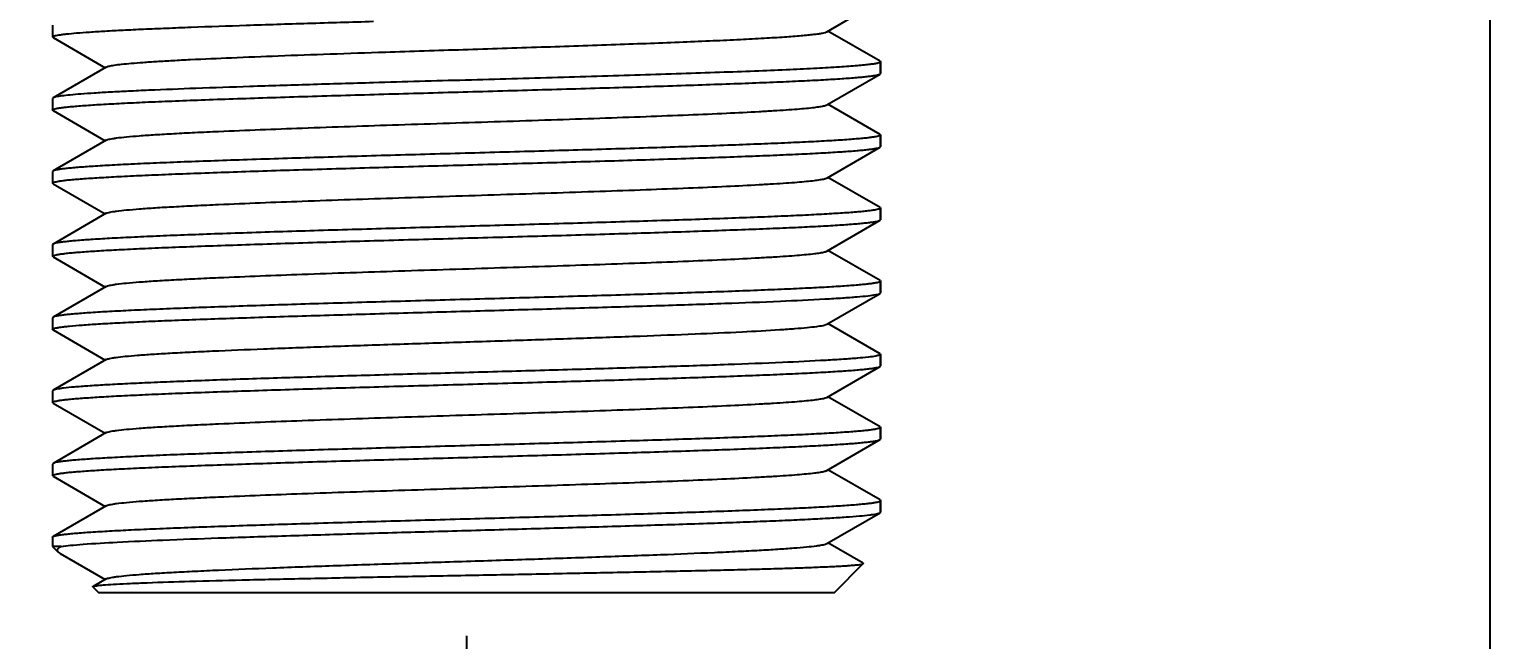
# Model space of a CAD drawing. Header units: millimetres. Extents: x 4053 to 4499, y 27851 to 28303.
# Drawn here: x 4427.96 to 4464.13, y 28056.79 to 28071.91 of the extents above; entities that cross this region are included whole.
import ezdxf

# ---------------------------------------------------------------- set-up
doc = ezdxf.new("R2010")
doc.units = ezdxf.units.MM
doc.styles.get("Standard").update_dxf_attribs({"font": ''})
doc.styles.get('Standard').set_extended_font_data('SimSun')
doc.dimstyles.new('副本 ISO-25-2bei', dxfattribs={"dimscale": 1.7, "dimtxt": 5, "dimasz": 5, "dimexe": 0.5, "dimexo": 0.625, "dimgap": 1, "dimtad": 1, "dimlfac": 0.0393, "dimdsep": 46, "dimtxsty": 'Standard', "dimcen": 2.5, "dimclrd": 1, "dimclre": 1, "dimclrt": 3, "dimadec": 0, "dimazin": 0, "dimtfac": 1, "dimtmove": 0, "dimatfit": 3, "dimfxl": 0, "dimarcsym": 0})

# ---------------------------------------------------------------- blocks, each defined once
blk = doc.blocks.new('*D2')
at = {"color": 1, "lineweight": -2, "transparency": 16777216}
for p, q in [((4338.792, 28056.892), (4338.792, 28034.273)), ((4438.792, 28056.892), (4438.792, 28034.273)), ((4347.292, 28035.123), (4430.292, 28035.123))]:
    blk.add_line(p, q, dxfattribs=at)
at = {"color": 1, "transparency": 16777216}
for points in [[(4347.292, 28036.54), (4347.292, 28033.707), (4338.792, 28035.123)], [(4430.292, 28036.54), (4430.292, 28033.707), (4438.792, 28035.123)]]:
    blk.add_solid(points, dxfattribs=at)
at = {"layer": 'Defpoints', "color": 0, "transparency": 16777216}
for p in [(4338.792, 28057.955), (4438.792, 28057.955), (4438.792, 28035.123)]:
    blk.add_point(p, dxfattribs=at)
at = {"color": 3, "transparency": 16777216, "insert": (4388.792, 28041.073), "char_height": 8.5, "attachment_point": 5, "bg_fill": 3, "box_fill_scale": 1.1, "bg_fill_color": 256, "bg_fill_true_color": 13158600, "bg_fill_transparency": 0}
blk.add_mtext('100', dxfattribs=at)
blk = doc.blocks.new('*D3')
at = {"color": 1, "lineweight": -2, "transparency": 16777216}
for p, q in [((4464.126, 28102.839), (4464.126, 28015.674)), ((4313.454, 28102.195), (4313.454, 28015.674)), ((4321.954, 28016.524), (4455.626, 28016.524))]:
    blk.add_line(p, q, dxfattribs=at)
at = {"color": 1, "transparency": 16777216}
for points in [[(4321.954, 28017.941), (4321.954, 28015.107), (4313.454, 28016.524)], [(4455.626, 28017.941), (4455.626, 28015.107), (4464.126, 28016.524)]]:
    blk.add_solid(points, dxfattribs=at)
at = {"layer": 'Defpoints', "color": 0, "transparency": 16777216}
for p in [(4464.126, 28103.902), (4313.454, 28103.258), (4464.126, 28016.524)]:
    blk.add_point(p, dxfattribs=at)
at = {"color": 3, "transparency": 16777216, "insert": (4388.79, 28022.474), "char_height": 8.5, "attachment_point": 5, "bg_fill": 3, "box_fill_scale": 1.1, "bg_fill_color": 256, "bg_fill_true_color": 13158600, "bg_fill_transparency": 0}
blk.add_mtext('150.7', dxfattribs=at)

msp = doc.modelspace()

# ---------------------------------------------------------------- linework, layer by layer
at = {"color": 7, "linetype": 'Continuous'}
for p, q in [((4447.71, 28071.844), (4449.03, 28072.607)), ((4428.542, 28072.004), (4428.542, 28071.716)), ((4449.03, 28071.113), (4447.738, 28071.86)), ((4428.542, 28071.716), (4428.542, 28071.718)), ((4428.554, 28071.702), (4428.542, 28071.716)), ((4428.554, 28071.702), (4429.845, 28070.955)), ((4449.03, 28071.113), (4449.042, 28071.099)), ((4449.042, 28071.099), (4449.042, 28070.811)), ((4449.042, 28070.811), (4449.042, 28071.099)), ((4429.873, 28070.971), (4428.554, 28070.208)), ((4447.71, 28070.034), (4449.03, 28070.797)), ((4449.03, 28070.797), (4449.042, 28070.811)), ((4428.554, 28070.208), (4428.542, 28070.194)), ((4428.542, 28070.194), (4428.542, 28069.906)), ((4449.03, 28069.303), (4447.738, 28070.05)), ((4428.542, 28069.906), (4428.542, 28069.908)), ((4428.554, 28069.892), (4428.542, 28069.906)), ((4428.554, 28069.892), (4429.845, 28069.145)), ((4449.03, 28069.303), (4449.042, 28069.289)), ((4449.042, 28069.289), (4449.041, 28069.287)), ((4449.042, 28069.289), (4449.042, 28069.001)), ((4449.042, 28069.001), (4449.042, 28069.289)), ((4429.873, 28069.161), (4428.554, 28068.398)), ((4447.71, 28068.224), (4449.03, 28068.987)), ((4449.03, 28068.987), (4449.042, 28069.001)), ((4428.554, 28068.398), (4428.542, 28068.384)), ((4428.542, 28068.384), (4428.542, 28068.096)), ((4449.03, 28067.493), (4447.738, 28068.24)), ((4428.542, 28068.096), (4428.542, 28068.098)), ((4428.554, 28068.082), (4428.542, 28068.096)), ((4428.554, 28068.082), (4429.845, 28067.335)), ((4449.03, 28067.493), (4449.042, 28067.479)), ((4449.042, 28067.479), (4449.041, 28067.477)), ((4449.042, 28067.479), (4449.042, 28067.191)), ((4449.042, 28067.191), (4449.042, 28067.479)), ((4429.873, 28067.351), (4428.554, 28066.588)), ((4447.71, 28066.414), (4449.03, 28067.177)), ((4449.03, 28067.177), (4449.042, 28067.191)), ((4428.554, 28066.588), (4428.542, 28066.574)), ((4428.542, 28066.574), (4428.542, 28066.286)), ((4449.03, 28065.683), (4447.738, 28066.43)), ((4428.542, 28066.286), (4428.542, 28066.288)), ((4428.554, 28066.272), (4428.542, 28066.286)), ((4428.554, 28066.272), (4429.845, 28065.525)), ((4449.03, 28065.683), (4449.042, 28065.669)), ((4449.042, 28065.669), (4449.041, 28065.667)), ((4449.042, 28065.669), (4449.042, 28065.381)), ((4449.042, 28065.381), (4449.042, 28065.669)), ((4429.873, 28065.541), (4428.554, 28064.778)), ((4447.71, 28064.604), (4449.03, 28065.367)), ((4449.03, 28065.367), (4449.042, 28065.381)), ((4428.554, 28064.778), (4428.542, 28064.764)), ((4428.542, 28064.764), (4428.542, 28064.476)), ((4447.622, 28064.576), (4447.71, 28064.604)), ((4449.03, 28063.873), (4447.738, 28064.62)), ((4428.542, 28064.476), (4428.542, 28064.478)), ((4428.554, 28064.462), (4428.542, 28064.476)), ((4428.554, 28064.462), (4429.845, 28063.715)), ((4449.03, 28063.873), (4449.042, 28063.859)), ((4449.042, 28063.859), (4449.042, 28063.571)), ((4449.042, 28063.571), (4449.042, 28063.859)), ((4429.873, 28063.731), (4428.554, 28062.968)), ((4447.71, 28062.794), (4449.03, 28063.557)), ((4449.03, 28063.557), (4449.042, 28063.571)), ((4428.554, 28062.968), (4428.542, 28062.954)), ((4428.542, 28062.954), (4428.542, 28062.666)), ((4449.03, 28062.063), (4447.738, 28062.81)), ((4428.542, 28062.666), (4428.542, 28062.668)), ((4428.554, 28062.652), (4428.542, 28062.666)), ((4428.554, 28062.652), (4429.845, 28061.905)), ((4449.03, 28062.063), (4449.042, 28062.049)), ((4449.042, 28062.049), (4449.041, 28062.047)), ((4449.042, 28062.049), (4449.042, 28061.761)), ((4449.042, 28061.761), (4449.042, 28062.049)), ((4429.873, 28061.921), (4428.554, 28061.158)), ((4447.71, 28060.984), (4449.03, 28061.747)), ((4449.03, 28061.747), (4449.042, 28061.761)), ((4428.554, 28061.158), (4428.542, 28061.144)), ((4428.542, 28061.144), (4428.542, 28060.856)), ((4449.03, 28060.253), (4447.738, 28061)), ((4428.542, 28060.856), (4428.542, 28060.858)), ((4428.554, 28060.842), (4428.542, 28060.856)), ((4428.554, 28060.842), (4429.845, 28060.095)), ((4449.03, 28060.253), (4449.042, 28060.239)), ((4449.041, 28060.237), (4449.042, 28060.239)), ((4449.042, 28060.239), (4449.042, 28059.951)), ((4449.042, 28059.951), (4449.042, 28060.239)), ((4429.873, 28060.111), (4428.554, 28059.348)), ((4447.71, 28059.174), (4449.03, 28059.937)), ((4449.03, 28059.937), (4449.042, 28059.951)), ((4428.542, 28059.334), (4428.542, 28059.105)), ((4428.758, 28059.105), (4428.542, 28059.105)), ((4428.542, 28059.105), (4428.682, 28058.965)), ((4448.61, 28058.686), (4447.738, 28059.19)), ((4428.682, 28058.965), (4428.728, 28058.931)), ((4428.728, 28058.931), (4429.845, 28058.285)), ((4448.613, 28058.677), (4447.892, 28057.955)), ((4447.892, 28057.955), (4448.613, 28058.677)), ((4448.61, 28058.686), (4448.613, 28058.677)), ((4429.544, 28058.103), (4429.692, 28057.955)), ((4429.873, 28058.301), (4429.547, 28058.113)), ((4447.892, 28057.955), (4429.692, 28057.955))]:
    msp.add_line(p, q, dxfattribs=at)
for points, knots in [([(4428.542, 28071.718), (4428.544, 28071.723), (4428.559, 28071.734), (4428.589, 28071.744), (4428.638, 28071.756), (4428.704, 28071.767), (4428.787, 28071.779), (4428.932, 28071.796), (4429.157, 28071.817), (4429.477, 28071.84), (4429.861, 28071.864), (4430.308, 28071.888), (4430.814, 28071.912), (4431.375, 28071.935), (4432.223, 28071.968), (4433.39, 28072.009), (4434.894, 28072.056), (4435.943, 28072.087), (4436.486, 28072.103)], [0, 0, 0, 0, 0.002159, 0.006232, 0.012435, 0.020814, 0.031374, 0.044105, 0.076014, 0.116345, 0.16483, 0.221133, 0.284872, 0.355601, 0.432834, 0.604617, 0.795435, 1, 1, 1, 1]), ([(4436.782, 28071.342), (4437.425, 28071.363), (4438.711, 28071.405), (4440.612, 28071.466), (4442.158, 28071.518), (4443.329, 28071.561), (4444.134, 28071.592), (4444.875, 28071.623), (4445.545, 28071.654), (4446.134, 28071.685), (4446.637, 28071.715), (4446.998, 28071.742), (4447.24, 28071.764), (4447.384, 28071.78), (4447.502, 28071.795), (4447.595, 28071.81), (4447.662, 28071.825), (4447.698, 28071.837), (4447.71, 28071.844)], [0, 0, 0, 0, 0.176211, 0.352758, 0.521341, 0.600129, 0.673995, 0.742062, 0.803528, 0.85767, 0.903849, 0.941529, 0.957041, 0.970279, 0.981204, 0.989794, 0.996047, 1, 1, 1, 1]), ([(4429.873, 28070.971), (4429.882, 28070.976), (4429.905, 28070.985), (4429.969, 28071.002), (4430.087, 28071.021), (4430.269, 28071.044), (4430.507, 28071.066), (4430.798, 28071.089), (4431.141, 28071.112), (4431.534, 28071.135), (4432.149, 28071.167), (4433.02, 28071.206), (4434.171, 28071.252), (4435.442, 28071.297), (4436.326, 28071.327), (4436.782, 28071.342)], [0, 0, 0, 0, 0.004278, 0.010524, 0.029068, 0.055674, 0.090226, 0.13251, 0.182272, 0.239189, 0.302901, 0.449026, 0.616876, 0.802137, 1, 1, 1, 1]), ([(4449.042, 28071.099), (4449.042, 28071.092), (4449.015, 28071.076), (4448.969, 28071.064), (4448.886, 28071.048), (4448.774, 28071.033), (4448.63, 28071.017), (4448.455, 28071.001), (4448.249, 28070.985), (4447.917, 28070.962), (4447.43, 28070.935), (4446.766, 28070.903), (4446.001, 28070.871), (4445.146, 28070.839), (4444.21, 28070.807), (4443.206, 28070.775), (4442.146, 28070.743), (4440.661, 28070.699), (4438.77, 28070.646), (4437.247, 28070.603), (4436.486, 28070.581)], [0, 0, 0, 0, 0.001819, 0.005881, 0.012416, 0.021452, 0.032973, 0.046951, 0.063349, 0.082114, 0.126512, 0.179593, 0.240697, 0.309056, 0.383807, 0.464011, 0.548655, 0.636676, 0.818377, 1, 1, 1, 1]), ([(4428.542, 28069.908), (4428.544, 28069.915), (4428.565, 28069.926), (4428.604, 28069.938), (4428.668, 28069.952), (4428.755, 28069.965), (4428.865, 28069.979), (4428.998, 28069.992), (4429.154, 28070.006), (4429.406, 28070.025), (4429.775, 28070.049), (4430.279, 28070.076), (4430.863, 28070.104), (4431.521, 28070.131), (4432.245, 28070.159), (4433.031, 28070.186), (4433.87, 28070.214), (4435.073, 28070.252), (4436.649, 28070.298), (4438.585, 28070.352), (4440.528, 28070.407), (4442.407, 28070.461), (4443.901, 28070.508), (4445.012, 28070.546), (4445.763, 28070.573), (4446.45, 28070.601), (4447.066, 28070.628), (4447.604, 28070.655), (4448.061, 28070.683), (4448.389, 28070.706), (4448.607, 28070.726), (4448.737, 28070.74), (4448.843, 28070.753), (4448.927, 28070.767), (4448.986, 28070.78), (4449.018, 28070.79), (4449.03, 28070.797)], [0, 0, 0, 0, 0.001023, 0.003065, 0.006217, 0.010498, 0.015905, 0.022429, 0.030057, 0.038774, 0.059391, 0.084095, 0.112658, 0.144817, 0.180276, 0.218704, 0.259747, 0.303021, 0.394645, 0.490186, 0.586106, 0.678851, 0.764991, 0.804573, 0.841334, 0.87493, 0.905053, 0.931423, 0.953799, 0.971977, 0.979439, 0.985794, 0.991031, 0.995141, 0.998123, 1, 1, 1, 1]), ([(4436.486, 28070.581), (4435.959, 28070.566), (4434.94, 28070.536), (4433.475, 28070.49), (4432.149, 28070.445), (4431.146, 28070.405), (4430.44, 28070.373), (4429.99, 28070.35), (4429.597, 28070.327), (4429.265, 28070.304), (4428.995, 28070.281), (4428.81, 28070.261), (4428.695, 28070.245), (4428.633, 28070.233), (4428.587, 28070.222), (4428.563, 28070.213), (4428.554, 28070.208)], [0, 0, 0, 0, 0.198902, 0.385017, 0.553495, 0.699923, 0.763652, 0.820488, 0.870067, 0.912064, 0.946218, 0.972316, 0.982302, 0.990234, 0.996117, 1, 1, 1, 1]), ([(4429.873, 28069.161), (4429.884, 28069.167), (4429.913, 28069.177), (4429.966, 28069.19), (4430.04, 28069.203), (4430.176, 28069.223), (4430.395, 28069.246), (4430.713, 28069.273), (4431.104, 28069.3), (4431.564, 28069.326), (4432.088, 28069.353), (4433.147, 28069.402), (4434.828, 28069.467), (4437.155, 28069.545), (4439.211, 28069.611), (4440.872, 28069.665), (4442.072, 28069.705), (4443.206, 28069.746), (4444.251, 28069.786), (4445.186, 28069.826), (4445.888, 28069.861), (4446.381, 28069.89), (4446.694, 28069.91), (4446.967, 28069.93), (4447.199, 28069.95), (4447.389, 28069.97), (4447.536, 28069.99), (4447.631, 28070.007), (4447.684, 28070.022), (4447.703, 28070.03), (4447.71, 28070.034)], [0, 0, 0, 0, 0.002028, 0.005117, 0.009287, 0.014542, 0.02827, 0.046201, 0.068181, 0.09402, 0.123487, 0.156322, 0.27196, 0.405853, 0.547284, 0.617286, 0.68493, 0.748853, 0.80777, 0.860498, 0.905979, 0.925712, 0.943303, 0.958667, 0.97173, 0.982426, 0.990713, 0.996561, 0.998575, 1, 1, 1, 1]), ([(4449.041, 28069.287), (4449.04, 28069.28), (4449.018, 28069.269), (4448.98, 28069.257), (4448.915, 28069.243), (4448.829, 28069.23), (4448.718, 28069.216), (4448.585, 28069.203), (4448.43, 28069.189), (4448.178, 28069.169), (4447.809, 28069.146), (4447.304, 28069.118), (4446.72, 28069.091), (4446.063, 28069.064), (4445.338, 28069.036), (4444.552, 28069.008), (4443.713, 28068.981), (4442.51, 28068.943), (4440.934, 28068.897), (4438.999, 28068.843), (4437.055, 28068.788), (4435.176, 28068.734), (4433.683, 28068.687), (4432.572, 28068.649), (4431.82, 28068.622), (4431.133, 28068.594), (4430.518, 28068.567), (4429.979, 28068.539), (4429.522, 28068.512), (4429.194, 28068.488), (4428.976, 28068.469), (4428.847, 28068.455), (4428.74, 28068.442), (4428.657, 28068.428), (4428.597, 28068.415), (4428.565, 28068.405), (4428.554, 28068.398)], [0, 0, 0, 0, 0.001023, 0.003065, 0.006217, 0.010498, 0.015905, 0.022429, 0.030057, 0.038774, 0.059391, 0.084095, 0.112657, 0.144817, 0.180275, 0.218703, 0.259746, 0.303021, 0.394645, 0.490187, 0.586107, 0.678851, 0.764991, 0.804573, 0.841334, 0.87493, 0.905053, 0.931424, 0.9538, 0.971978, 0.979439, 0.985794, 0.991031, 0.995141, 0.998123, 1, 1, 1, 1]), ([(4428.542, 28068.098), (4428.544, 28068.105), (4428.565, 28068.116), (4428.604, 28068.128), (4428.668, 28068.142), (4428.755, 28068.155), (4428.865, 28068.169), (4428.998, 28068.182), (4429.154, 28068.196), (4429.406, 28068.215), (4429.775, 28068.239), (4430.279, 28068.266), (4430.863, 28068.294), (4431.521, 28068.321), (4432.245, 28068.349), (4433.031, 28068.376), (4433.87, 28068.404), (4435.073, 28068.442), (4436.649, 28068.488), (4438.585, 28068.542), (4440.528, 28068.597), (4442.407, 28068.651), (4443.901, 28068.698), (4445.012, 28068.736), (4445.763, 28068.763), (4446.45, 28068.791), (4447.066, 28068.818), (4447.604, 28068.845), (4448.061, 28068.873), (4448.389, 28068.896), (4448.607, 28068.916), (4448.737, 28068.93), (4448.843, 28068.943), (4448.927, 28068.957), (4448.986, 28068.97), (4449.018, 28068.98), (4449.03, 28068.987)], [0, 0, 0, 0, 0.001023, 0.003065, 0.006217, 0.010498, 0.015905, 0.022429, 0.030057, 0.038774, 0.05939, 0.084095, 0.112657, 0.144817, 0.180275, 0.218703, 0.259746, 0.303021, 0.394645, 0.490186, 0.586106, 0.678851, 0.764991, 0.804573, 0.841334, 0.87493, 0.905053, 0.931424, 0.953799, 0.971977, 0.979439, 0.985794, 0.991031, 0.995141, 0.998123, 1, 1, 1, 1]), ([(4429.873, 28067.351), (4429.884, 28067.357), (4429.913, 28067.367), (4429.966, 28067.38), (4430.04, 28067.393), (4430.176, 28067.413), (4430.395, 28067.436), (4430.713, 28067.463), (4431.104, 28067.49), (4431.564, 28067.516), (4432.088, 28067.543), (4433.147, 28067.592), (4434.828, 28067.657), (4437.155, 28067.735), (4439.211, 28067.801), (4440.872, 28067.855), (4442.072, 28067.895), (4443.206, 28067.936), (4444.251, 28067.976), (4445.186, 28068.016), (4445.888, 28068.051), (4446.381, 28068.08), (4446.694, 28068.1), (4446.967, 28068.12), (4447.199, 28068.14), (4447.389, 28068.16), (4447.536, 28068.18), (4447.631, 28068.197), (4447.684, 28068.212), (4447.703, 28068.22), (4447.71, 28068.224)], [0, 0, 0, 0, 0.002027, 0.005117, 0.009288, 0.014541, 0.028271, 0.0462, 0.068182, 0.094019, 0.123487, 0.156321, 0.27196, 0.405853, 0.547284, 0.617287, 0.684929, 0.748852, 0.80777, 0.860498, 0.90598, 0.925711, 0.943304, 0.958667, 0.971729, 0.982427, 0.990712, 0.996562, 0.998576, 1, 1, 1, 1]), ([(4449.041, 28067.477), (4449.04, 28067.47), (4449.018, 28067.459), (4448.98, 28067.447), (4448.915, 28067.433), (4448.829, 28067.42), (4448.718, 28067.406), (4448.585, 28067.393), (4448.43, 28067.379), (4448.178, 28067.359), (4447.809, 28067.336), (4447.304, 28067.308), (4446.72, 28067.281), (4446.063, 28067.254), (4445.338, 28067.226), (4444.552, 28067.198), (4443.713, 28067.171), (4442.51, 28067.133), (4440.934, 28067.087), (4438.999, 28067.033), (4437.055, 28066.978), (4435.176, 28066.924), (4433.683, 28066.877), (4432.572, 28066.839), (4431.82, 28066.812), (4431.133, 28066.784), (4430.518, 28066.757), (4429.979, 28066.729), (4429.522, 28066.702), (4429.194, 28066.678), (4428.976, 28066.659), (4428.847, 28066.645), (4428.74, 28066.632), (4428.657, 28066.618), (4428.597, 28066.605), (4428.565, 28066.595), (4428.554, 28066.588)], [0, 0, 0, 0, 0.001023, 0.003065, 0.006217, 0.010498, 0.015905, 0.022429, 0.030057, 0.038774, 0.05939, 0.084094, 0.112657, 0.144816, 0.180275, 0.218703, 0.259746, 0.303021, 0.394645, 0.490187, 0.586106, 0.678851, 0.764991, 0.804573, 0.841334, 0.87493, 0.905053, 0.931424, 0.9538, 0.971978, 0.979439, 0.985794, 0.991031, 0.995141, 0.998123, 1, 1, 1, 1]), ([(4428.542, 28066.288), (4428.544, 28066.295), (4428.565, 28066.306), (4428.604, 28066.318), (4428.668, 28066.332), (4428.755, 28066.345), (4428.865, 28066.359), (4428.998, 28066.372), (4429.154, 28066.386), (4429.406, 28066.405), (4429.775, 28066.429), (4430.279, 28066.456), (4430.863, 28066.484), (4431.521, 28066.511), (4432.245, 28066.539), (4433.031, 28066.566), (4433.87, 28066.594), (4435.073, 28066.632), (4436.649, 28066.678), (4438.585, 28066.732), (4440.528, 28066.787), (4442.407, 28066.841), (4443.901, 28066.888), (4445.012, 28066.926), (4445.763, 28066.953), (4446.45, 28066.981), (4447.066, 28067.008), (4447.604, 28067.035), (4448.061, 28067.063), (4448.389, 28067.086), (4448.607, 28067.106), (4448.737, 28067.12), (4448.843, 28067.133), (4448.927, 28067.147), (4448.986, 28067.16), (4449.018, 28067.17), (4449.03, 28067.177)], [0, 0, 0, 0, 0.001023, 0.003065, 0.006217, 0.010498, 0.015905, 0.022429, 0.030057, 0.038774, 0.05939, 0.084095, 0.112657, 0.144816, 0.180275, 0.218703, 0.259746, 0.303021, 0.394645, 0.490187, 0.586106, 0.678851, 0.764991, 0.804573, 0.841334, 0.87493, 0.905053, 0.931424, 0.9538, 0.971978, 0.979439, 0.985794, 0.991031, 0.995141, 0.998123, 1, 1, 1, 1]), ([(4429.873, 28065.541), (4429.884, 28065.547), (4429.913, 28065.557), (4429.966, 28065.57), (4430.04, 28065.583), (4430.176, 28065.603), (4430.395, 28065.626), (4430.713, 28065.653), (4431.104, 28065.68), (4431.564, 28065.706), (4432.088, 28065.733), (4433.147, 28065.782), (4434.828, 28065.847), (4437.155, 28065.925), (4439.211, 28065.991), (4440.872, 28066.045), (4442.072, 28066.085), (4443.206, 28066.126), (4444.251, 28066.166), (4445.186, 28066.206), (4445.888, 28066.241), (4446.381, 28066.27), (4446.694, 28066.29), (4446.967, 28066.31), (4447.199, 28066.33), (4447.389, 28066.35), (4447.536, 28066.37), (4447.631, 28066.387), (4447.684, 28066.402), (4447.703, 28066.41), (4447.71, 28066.414)], [0, 0, 0, 0, 0.002028, 0.005115, 0.009287, 0.014542, 0.028269, 0.046201, 0.068181, 0.09402, 0.123487, 0.156321, 0.271959, 0.405852, 0.547284, 0.617286, 0.684929, 0.748852, 0.80777, 0.860498, 0.905978, 0.925711, 0.943302, 0.958667, 0.971728, 0.982425, 0.990712, 0.99656, 0.998575, 1, 1, 1, 1]), ([(4449.041, 28065.667), (4449.04, 28065.66), (4449.018, 28065.649), (4448.98, 28065.637), (4448.915, 28065.623), (4448.829, 28065.61), (4448.718, 28065.596), (4448.585, 28065.583), (4448.43, 28065.569), (4448.178, 28065.549), (4447.809, 28065.526), (4447.304, 28065.498), (4446.72, 28065.471), (4446.063, 28065.444), (4445.338, 28065.416), (4444.552, 28065.388), (4443.713, 28065.361), (4442.51, 28065.323), (4440.934, 28065.277), (4438.999, 28065.223), (4437.055, 28065.168), (4435.176, 28065.114), (4433.683, 28065.067), (4432.572, 28065.029), (4431.82, 28065.002), (4431.133, 28064.974), (4430.518, 28064.947), (4429.979, 28064.919), (4429.522, 28064.892), (4429.194, 28064.868), (4428.976, 28064.849), (4428.847, 28064.835), (4428.74, 28064.822), (4428.657, 28064.808), (4428.597, 28064.795), (4428.565, 28064.785), (4428.554, 28064.778)], [0, 0, 0, 0, 0.001023, 0.003065, 0.006217, 0.010498, 0.015905, 0.022429, 0.030057, 0.038774, 0.059391, 0.084095, 0.112657, 0.144817, 0.180275, 0.218704, 0.259747, 0.303021, 0.394645, 0.490186, 0.586106, 0.678851, 0.764991, 0.804573, 0.841334, 0.87493, 0.905053, 0.931424, 0.953799, 0.971977, 0.979439, 0.985794, 0.991031, 0.995141, 0.998123, 1, 1, 1, 1]), ([(4428.542, 28064.478), (4428.544, 28064.484), (4428.563, 28064.496), (4428.6, 28064.507), (4428.66, 28064.52), (4428.741, 28064.533), (4428.844, 28064.546), (4429.025, 28064.565), (4429.302, 28064.588), (4429.697, 28064.614), (4430.171, 28064.641), (4430.719, 28064.667), (4431.337, 28064.694), (4432.02, 28064.721), (4432.762, 28064.747), (4433.557, 28064.774), (4434.7, 28064.81), (4436.205, 28064.855), (4438.065, 28064.908), (4439.951, 28064.961), (4441.796, 28065.013), (4443.537, 28065.066), (4445.114, 28065.118), (4446.472, 28065.17), (4447.444, 28065.216), (4448.078, 28065.254), (4448.435, 28065.28), (4448.709, 28065.306), (4448.863, 28065.325), (4448.925, 28065.337)], [0, 0, 0, 0, 0.00098, 0.002912, 0.005885, 0.009918, 0.01501, 0.021153, 0.036546, 0.055974, 0.079273, 0.106244, 0.136656, 0.170243, 0.206719, 0.245763, 0.28704, 0.374837, 0.467075, 0.56056, 0.652052, 0.73839, 0.816584, 0.883927, 0.938092, 0.959631, 0.977219, 0.990711, 1, 1, 1, 1]), ([(4448.925, 28065.337), (4448.947, 28065.341), (4448.982, 28065.349), (4449.018, 28065.36), (4449.03, 28065.367)], [0, 0, 0, 0, 0.617967, 1, 1, 1, 1]), ([(4429.873, 28063.731), (4429.883, 28063.737), (4429.911, 28063.747), (4429.962, 28063.759), (4430.032, 28063.772), (4430.161, 28063.791), (4430.367, 28063.814), (4430.668, 28063.839), (4431.036, 28063.865), (4431.47, 28063.891), (4431.966, 28063.917), (4432.737, 28063.954), (4433.819, 28063.998), (4435.234, 28064.05), (4436.768, 28064.102), (4438.37, 28064.154), (4439.986, 28064.206), (4441.563, 28064.258), (4443.046, 28064.31), (4444.386, 28064.361), (4445.539, 28064.412), (4446.364, 28064.457), (4446.902, 28064.495), (4447.205, 28064.52), (4447.438, 28064.546), (4447.569, 28064.565), (4447.622, 28064.576)], [0, 0, 0, 0, 0.001958, 0.004916, 0.008893, 0.013892, 0.026931, 0.043942, 0.064794, 0.089313, 0.117298, 0.148514, 0.219572, 0.300111, 0.387435, 0.478618, 0.570604, 0.660312, 0.744735, 0.821047, 0.886692, 0.939479, 0.960482, 0.977655, 0.990859, 1, 1, 1, 1]), ([(4448.925, 28063.816), (4448.864, 28063.804), (4448.713, 28063.785), (4448.445, 28063.759), (4448.095, 28063.734), (4447.476, 28063.696), (4446.525, 28063.651), (4445.197, 28063.6), (4443.653, 28063.548), (4441.945, 28063.496), (4440.131, 28063.444), (4438.272, 28063.392), (4436.43, 28063.34), (4434.668, 28063.288), (4433.277, 28063.244), (4432.248, 28063.208), (4431.555, 28063.181), (4430.923, 28063.155), (4430.357, 28063.129), (4429.863, 28063.103), (4429.444, 28063.077), (4429.104, 28063.051), (4428.871, 28063.029), (4428.726, 28063.01), (4428.65, 28062.997), (4428.594, 28062.984), (4428.564, 28062.974), (4428.554, 28062.968)], [0, 0, 0, 0, 0.00914, 0.022374, 0.039599, 0.060676, 0.113663, 0.179563, 0.256164, 0.340883, 0.430869, 0.523096, 0.614454, 0.701866, 0.782393, 0.819214, 0.85332, 0.884423, 0.912261, 0.936602, 0.957241, 0.97401, 0.986771, 0.99162, 0.995437, 0.998223, 1, 1, 1, 1]), ([(4448.99, 28063.83), (4448.985, 28063.829), (4448.964, 28063.823), (4448.942, 28063.819), (4448.925, 28063.816)], [0, 0, 0, 0, 0.214572, 1, 1, 1, 1]), ([(4449.042, 28063.859), (4449.042, 28063.853), (4449.021, 28063.839), (4449.003, 28063.834), (4448.99, 28063.83)], [0, 0, 0, 0, 0.318959, 1, 1, 1, 1]), ([(4428.542, 28062.668), (4428.544, 28062.675), (4428.565, 28062.686), (4428.604, 28062.698), (4428.668, 28062.712), (4428.755, 28062.725), (4428.865, 28062.739), (4428.998, 28062.752), (4429.154, 28062.766), (4429.406, 28062.785), (4429.775, 28062.809), (4430.279, 28062.836), (4430.863, 28062.864), (4431.521, 28062.891), (4432.245, 28062.919), (4433.031, 28062.946), (4433.87, 28062.974), (4435.073, 28063.012), (4436.649, 28063.058), (4438.585, 28063.112), (4440.528, 28063.167), (4442.407, 28063.221), (4443.901, 28063.268), (4445.012, 28063.306), (4445.763, 28063.333), (4446.45, 28063.361), (4447.066, 28063.388), (4447.604, 28063.415), (4448.061, 28063.443), (4448.389, 28063.466), (4448.607, 28063.486), (4448.737, 28063.5), (4448.843, 28063.513), (4448.927, 28063.527), (4448.986, 28063.54), (4449.018, 28063.55), (4449.03, 28063.557)], [0, 0, 0, 0, 0.001023, 0.003065, 0.006217, 0.010498, 0.015906, 0.022429, 0.030057, 0.038775, 0.059392, 0.084097, 0.112659, 0.144819, 0.180277, 0.218705, 0.259747, 0.303021, 0.394645, 0.490187, 0.586109, 0.678853, 0.764991, 0.804573, 0.841333, 0.874929, 0.905052, 0.931423, 0.953799, 0.971977, 0.979439, 0.985794, 0.991031, 0.995141, 0.998123, 1, 1, 1, 1]), ([(4429.873, 28061.921), (4429.884, 28061.927), (4429.913, 28061.937), (4429.966, 28061.95), (4430.04, 28061.963), (4430.176, 28061.983), (4430.395, 28062.006), (4430.713, 28062.033), (4431.104, 28062.06), (4431.564, 28062.086), (4432.088, 28062.113), (4433.147, 28062.162), (4434.828, 28062.227), (4437.155, 28062.305), (4439.211, 28062.371), (4440.872, 28062.425), (4442.072, 28062.465), (4443.206, 28062.506), (4444.251, 28062.546), (4445.186, 28062.586), (4445.888, 28062.621), (4446.381, 28062.65), (4446.694, 28062.67), (4446.967, 28062.69), (4447.199, 28062.71), (4447.389, 28062.73), (4447.536, 28062.75), (4447.631, 28062.767), (4447.684, 28062.782), (4447.703, 28062.79), (4447.71, 28062.794)], [0, 0, 0, 0, 0.002028, 0.005116, 0.009287, 0.014542, 0.028269, 0.046201, 0.068181, 0.09402, 0.123487, 0.156321, 0.27196, 0.405853, 0.547284, 0.617286, 0.684929, 0.748852, 0.80777, 0.860498, 0.905978, 0.925711, 0.943302, 0.958667, 0.971728, 0.982425, 0.990712, 0.99656, 0.998575, 1, 1, 1, 1]), ([(4449.041, 28062.047), (4449.04, 28062.04), (4449.018, 28062.029), (4448.98, 28062.017), (4448.915, 28062.003), (4448.829, 28061.99), (4448.718, 28061.976), (4448.585, 28061.963), (4448.43, 28061.949), (4448.177, 28061.929), (4447.809, 28061.906), (4447.304, 28061.878), (4446.72, 28061.851), (4446.063, 28061.824), (4445.338, 28061.796), (4444.552, 28061.768), (4443.713, 28061.741), (4442.51, 28061.703), (4440.934, 28061.657), (4438.999, 28061.603), (4437.055, 28061.548), (4435.176, 28061.494), (4433.683, 28061.447), (4432.572, 28061.409), (4431.82, 28061.382), (4431.133, 28061.354), (4430.518, 28061.327), (4429.979, 28061.299), (4429.522, 28061.272), (4429.194, 28061.248), (4428.976, 28061.229), (4428.847, 28061.215), (4428.74, 28061.202), (4428.657, 28061.188), (4428.597, 28061.175), (4428.565, 28061.165), (4428.554, 28061.158)], [0, 0, 0, 0, 0.001023, 0.003065, 0.006217, 0.010499, 0.015906, 0.022429, 0.030058, 0.038775, 0.059392, 0.084097, 0.112659, 0.144818, 0.180276, 0.218704, 0.259747, 0.303021, 0.394644, 0.490186, 0.586107, 0.678852, 0.76499, 0.804572, 0.841332, 0.874928, 0.905051, 0.931422, 0.953798, 0.971977, 0.979438, 0.985794, 0.991031, 0.995141, 0.998123, 1, 1, 1, 1]), ([(4428.542, 28060.858), (4428.544, 28060.865), (4428.565, 28060.876), (4428.604, 28060.888), (4428.668, 28060.902), (4428.755, 28060.915), (4428.865, 28060.929), (4428.998, 28060.942), (4429.154, 28060.956), (4429.406, 28060.975), (4429.775, 28060.999), (4430.279, 28061.026), (4430.863, 28061.054), (4431.521, 28061.081), (4432.245, 28061.109), (4433.031, 28061.136), (4433.87, 28061.164), (4435.073, 28061.202), (4436.649, 28061.248), (4438.585, 28061.302), (4440.528, 28061.357), (4442.407, 28061.411), (4443.901, 28061.458), (4445.012, 28061.496), (4445.763, 28061.523), (4446.45, 28061.551), (4447.066, 28061.578), (4447.604, 28061.605), (4448.061, 28061.633), (4448.389, 28061.656), (4448.607, 28061.676), (4448.737, 28061.69), (4448.843, 28061.703), (4448.927, 28061.717), (4448.986, 28061.73), (4449.018, 28061.74), (4449.03, 28061.747)], [0, 0, 0, 0, 0.001023, 0.003065, 0.006217, 0.010498, 0.015906, 0.022429, 0.030057, 0.038775, 0.059393, 0.084097, 0.112659, 0.144818, 0.180275, 0.218703, 0.259744, 0.303018, 0.394642, 0.490185, 0.586107, 0.678852, 0.764989, 0.80457, 0.841331, 0.874927, 0.90505, 0.931421, 0.953797, 0.971977, 0.979438, 0.985793, 0.991031, 0.995141, 0.998123, 1, 1, 1, 1]), ([(4429.873, 28060.111), (4429.884, 28060.117), (4429.913, 28060.127), (4429.966, 28060.14), (4430.04, 28060.153), (4430.176, 28060.173), (4430.395, 28060.196), (4430.713, 28060.223), (4431.104, 28060.25), (4431.564, 28060.276), (4432.088, 28060.303), (4433.147, 28060.352), (4434.828, 28060.417), (4437.155, 28060.495), (4439.211, 28060.561), (4440.872, 28060.615), (4442.072, 28060.655), (4443.206, 28060.696), (4444.251, 28060.736), (4445.186, 28060.776), (4445.888, 28060.811), (4446.381, 28060.84), (4446.694, 28060.86), (4446.967, 28060.88), (4447.199, 28060.9), (4447.389, 28060.92), (4447.536, 28060.94), (4447.631, 28060.957), (4447.684, 28060.972), (4447.703, 28060.98), (4447.71, 28060.984)], [0, 0, 0, 0, 0.002027, 0.005116, 0.009287, 0.014541, 0.02827, 0.0462, 0.068181, 0.094019, 0.123487, 0.15632, 0.27196, 0.405853, 0.547284, 0.617286, 0.684929, 0.748852, 0.80777, 0.860498, 0.90598, 0.925711, 0.943303, 0.958667, 0.971729, 0.982427, 0.990712, 0.996561, 0.998576, 1, 1, 1, 1]), ([(4428.554, 28059.348), (4428.565, 28059.355), (4428.597, 28059.365), (4428.657, 28059.378), (4428.74, 28059.392), (4428.847, 28059.405), (4428.976, 28059.419), (4429.194, 28059.438), (4429.522, 28059.462), (4429.979, 28059.489), (4430.518, 28059.517), (4431.133, 28059.544), (4431.82, 28059.572), (4432.572, 28059.599), (4433.682, 28059.637), (4435.176, 28059.684), (4437.055, 28059.738), (4438.999, 28059.793), (4440.934, 28059.847), (4442.51, 28059.893), (4443.713, 28059.931), (4444.552, 28059.958), (4445.338, 28059.986), (4446.063, 28060.014), (4446.72, 28060.041), (4447.304, 28060.068), (4447.809, 28060.096), (4448.177, 28060.119), (4448.43, 28060.139), (4448.585, 28060.153), (4448.718, 28060.166), (4448.829, 28060.18), (4448.915, 28060.193), (4448.98, 28060.207), (4449.018, 28060.219), (4449.04, 28060.23), (4449.041, 28060.237)], [0, 0, 0, 0, 0.001877, 0.004859, 0.008967, 0.014204, 0.020559, 0.02802, 0.046197, 0.068572, 0.094943, 0.125065, 0.158661, 0.19542, 0.235, 0.321138, 0.413885, 0.509806, 0.605349, 0.696975, 0.740249, 0.781292, 0.81972, 0.855178, 0.887338, 0.915901, 0.940607, 0.961224, 0.969942, 0.97757, 0.984094, 0.989501, 0.993782, 0.996935, 0.998977, 1, 1, 1, 1]), ([(4428.758, 28059.105), (4428.835, 28059.115), (4429.014, 28059.135), (4429.476, 28059.172), (4430.238, 28059.216), (4431.354, 28059.266), (4432.712, 28059.316), (4434.266, 28059.367), (4435.968, 28059.418), (4437.762, 28059.469), (4439.588, 28059.52), (4441.389, 28059.572), (4443.106, 28059.623), (4444.458, 28059.666), (4445.456, 28059.702), (4446.127, 28059.727), (4446.739, 28059.753), (4447.286, 28059.779), (4447.764, 28059.805), (4448.169, 28059.83), (4448.497, 28059.855), (4448.722, 28059.877), (4448.862, 28059.896), (4448.937, 28059.909), (4448.99, 28059.921), (4449.019, 28059.931), (4449.03, 28059.937)], [0, 0, 0, 0, 0.011388, 0.02669, 0.068521, 0.124165, 0.191826, 0.269315, 0.354118, 0.443487, 0.534523, 0.62427, 0.709815, 0.788387, 0.824251, 0.857438, 0.88768, 0.914731, 0.938374, 0.958417, 0.974703, 0.987103, 0.99182, 0.995537, 0.998257, 1, 1, 1, 1]), ([(4428.542, 28059.334), (4428.542, 28059.335), (4428.543, 28059.342), (4428.549, 28059.346), (4428.554, 28059.348)], [0, 0, 0, 0, 0.187953, 1, 1, 1, 1]), ([(4428.758, 28059.105), (4428.738, 28059.095), (4428.709, 28059.08), (4428.679, 28059.054), (4428.666, 28059.036), (4428.659, 28059.018), (4428.66, 28058.991), (4428.672, 28058.974), (4428.682, 28058.965)], [0, 0, 0, 0, 0.354406, 0.489743, 0.601697, 0.697296, 0.787625, 1, 1, 1, 1]), ([(4429.873, 28058.301), (4429.884, 28058.307), (4429.913, 28058.317), (4429.966, 28058.33), (4430.04, 28058.343), (4430.176, 28058.363), (4430.395, 28058.386), (4430.713, 28058.413), (4431.104, 28058.44), (4431.564, 28058.466), (4432.088, 28058.493), (4432.902, 28058.531), (4434.043, 28058.577), (4435.528, 28058.63), (4437.13, 28058.684), (4438.792, 28058.737), (4440.453, 28058.791), (4442.055, 28058.845), (4443.541, 28058.898), (4444.681, 28058.944), (4445.495, 28058.981), (4446.02, 28059.008), (4446.479, 28059.035), (4446.87, 28059.062), (4447.188, 28059.089), (4447.407, 28059.112), (4447.544, 28059.131), (4447.617, 28059.145), (4447.671, 28059.158), (4447.7, 28059.168), (4447.71, 28059.174)], [0, 0, 0, 0, 0.002028, 0.005117, 0.009287, 0.014542, 0.028271, 0.046201, 0.068182, 0.09402, 0.123487, 0.156322, 0.230892, 0.315071, 0.405854, 0.5, 0.594147, 0.684931, 0.76911, 0.843679, 0.876513, 0.90598, 0.931819, 0.953799, 0.971731, 0.985458, 0.990713, 0.994884, 0.997972, 1, 1, 1, 1]), ([(4429.669, 28058.137), (4429.73, 28058.144), (4429.882, 28058.157), (4430.148, 28058.173), (4430.492, 28058.19), (4431.098, 28058.215), (4432.02, 28058.244), (4433.3, 28058.277), (4434.778, 28058.31), (4436.401, 28058.344), (4438.114, 28058.377), (4439.855, 28058.41), (4441.567, 28058.443), (4443.192, 28058.476), (4444.466, 28058.504), (4445.401, 28058.527), (4446.025, 28058.543), (4446.59, 28058.56), (4447.092, 28058.576), (4447.527, 28058.593), (4447.845, 28058.607), (4448.063, 28058.618), (4448.199, 28058.626), (4448.316, 28058.635), (4448.413, 28058.643), (4448.491, 28058.651), (4448.55, 28058.658), (4448.588, 28058.666), (4448.608, 28058.672), (4448.613, 28058.676)], [0, 0, 0, 0, 0.009874, 0.023996, 0.042242, 0.064442, 0.11986, 0.188244, 0.267156, 0.353812, 0.445194, 0.538149, 0.629507, 0.716184, 0.795286, 0.831167, 0.864201, 0.894121, 0.920683, 0.943677, 0.96292, 0.971088, 0.978264, 0.984436, 0.989594, 0.993728, 0.996835, 0.998917, 1, 1, 1, 1]), ([(4429.544, 28058.103), (4429.543, 28058.104), (4429.541, 28058.109), (4429.545, 28058.112), (4429.547, 28058.113)], [0, 0, 0, 0, 0.420177, 1, 1, 1, 1]), ([(4429.547, 28058.113), (4429.552, 28058.115), (4429.566, 28058.12), (4429.606, 28058.129), (4429.642, 28058.133), (4429.669, 28058.137)], [0, 0, 0, 0, 0.133279, 0.34351, 1, 1, 1, 1])]:
    msp.add_open_spline(points, degree=3, knots=knots, dxfattribs=at)

# ---------------------------------------------------------------- next in the draw order: dimensions: what is measured, and where the dimension line sits
dim = msp.add_linear_dim(base=(4438.792, 28035.123), p1=(4338.792, 28057.955), p2=(4438.792, 28057.955), dimstyle='副本 ISO-25-2bei', override={"dimdec": 1, "dimlfac": 1, "dimtfill": 1})
dim.commit()
dim.dimension.update_dxf_attribs({"geometry": '*D2', "text_midpoint": (4388.792, 28041.073)})

# ---------------------------------------------------------------- next in the draw order: dimensions: what is measured, and where the dimension line sits
dim = msp.add_linear_dim(base=(4464.126, 28016.524), p1=(4313.454, 28103.258), p2=(4464.126, 28103.902), dimstyle='副本 ISO-25-2bei', override={"dimdec": 1, "dimlfac": 1, "dimtfill": 1})
dim.commit()
dim.dimension.update_dxf_attribs({"geometry": '*D3', "text_midpoint": (4388.79, 28022.474)})

doc.saveas('drawing.dxf')
